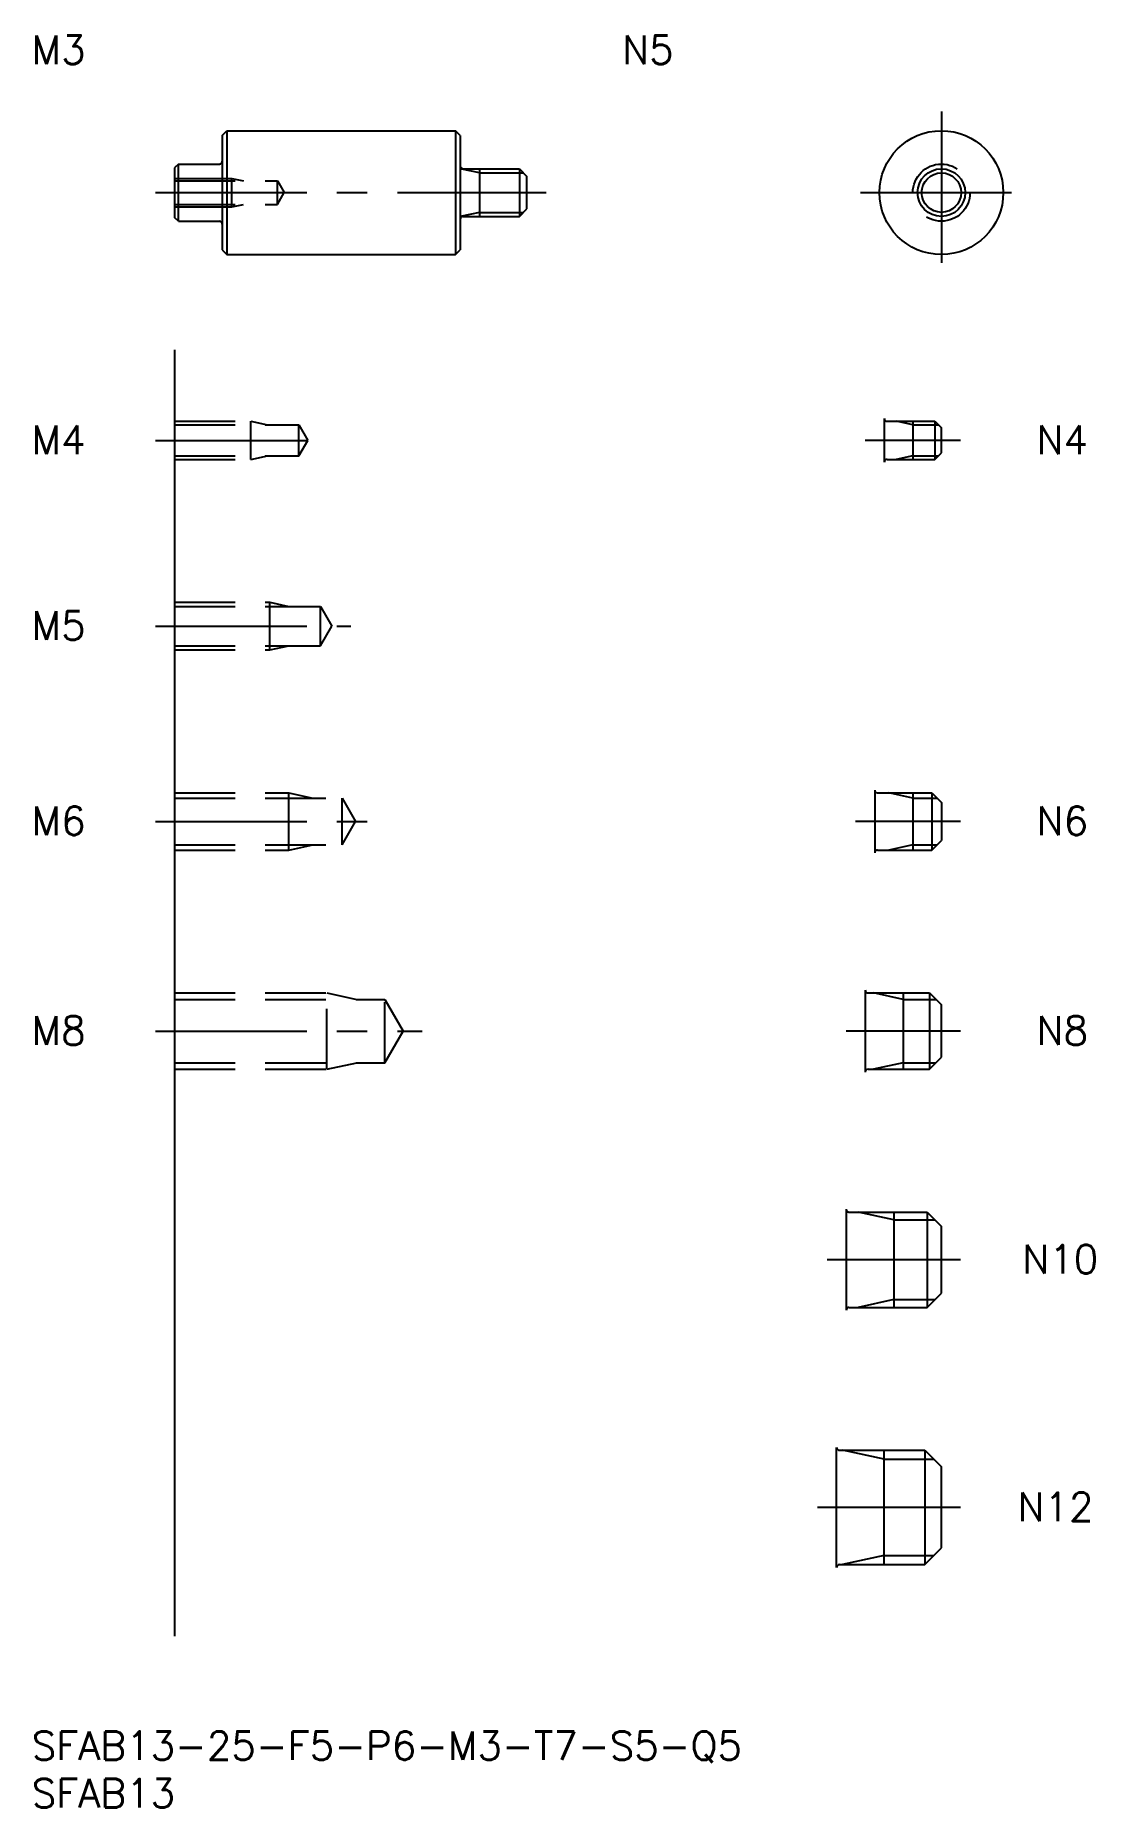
# Model space of a CAD drawing. Extents: x 0 to 112, y -8 to 178.
import ezdxf

# ---------------------------------------------------------------- set-up
doc = ezdxf.new("R2010")
doc.units = 0
doc.header["$LTSCALE"] = 0.5
doc.linetypes.add('CENTER', pattern=[50.8, 31.75, -6.35, 6.35, -6.35])
doc.linetypes.add('DASHED', pattern=[19.05, 12.7, -6.35])
for name, color, linetype in [('MSM_CENTER', 1, 'CENTER'), ('MSM_CONTINUOUS', 7, 'CONTINUOUS'), ('MSM_DASHED', 4, 'DASHED'), ('MSM_NARROW', 5, 'CONTINUOUS'), ('MSM_PART_NUMBER', 7, 'CONTINUOUS')]:
    doc.layers.add(name, color=color, linetype=linetype)
doc.styles.get("Standard").update_dxf_attribs({"font": 'txt.shx', "height": 1, "bigfont": 'bigfont.shx'})

# ---------------------------------------------------------------- blocks, each defined once
blk = doc.blocks.new('*U16')
at = {"layer": 'MSM_PART_NUMBER'}
blk.add_text('SFAB13-25-F5-P6-M3-T7-S5-Q5', height=3, dxfattribs=at).set_placement((0, -3))
blk = doc.blocks.new('*U17')
at = {"layer": 'MSM_PART_NUMBER'}
blk.add_text('SFAB13', height=3, dxfattribs=at).set_placement((0, -8))
blk = doc.blocks.new('*U18')
at = {"layer": 'MSM_PART_NUMBER'}
blk.add_text('M8', height=3, dxfattribs=at).set_placement((0, 72.06))
blk = doc.blocks.new('*U19')
at = {"layer": 'MSM_PART_NUMBER'}
blk.add_text('M6', height=3, dxfattribs=at).set_placement((0, 94.06))
blk = doc.blocks.new('*U20')
at = {"layer": 'MSM_PART_NUMBER'}
blk.add_text('M5', height=3, dxfattribs=at).set_placement((0, 114.56))
blk = doc.blocks.new('*U21')
at = {"layer": 'MSM_PART_NUMBER'}
blk.add_text('M4', height=3, dxfattribs=at).set_placement((0, 134.06))
blk = doc.blocks.new('*U22')
at = {"layer": 'MSM_PART_NUMBER'}
blk.add_text('M3', height=3, dxfattribs=at).set_placement((0, 175))
blk = doc.blocks.new('*U23')
at = {"layer": 'MSM_PART_NUMBER'}
blk.add_text('N5', height=3, rotation=360, dxfattribs=at).set_placement((62, 175))
blk = doc.blocks.new('*U24')
at = {"layer": 'MSM_PART_NUMBER'}
blk.add_text('N12', height=3, dxfattribs=at).set_placement((103.51, 22.06))
blk = doc.blocks.new('*U25')
at = {"layer": 'MSM_PART_NUMBER'}
blk.add_text('N10', height=3, dxfattribs=at).set_placement((104.01, 48.06))
blk = doc.blocks.new('*U26')
at = {"layer": 'MSM_PART_NUMBER'}
blk.add_text('N8', height=3, dxfattribs=at).set_placement((105.51, 72.06))
blk = doc.blocks.new('*U27')
at = {"layer": 'MSM_PART_NUMBER'}
blk.add_text('N6', height=3, dxfattribs=at).set_placement((105.51, 94.06))
blk = doc.blocks.new('*U28')
at = {"layer": 'MSM_PART_NUMBER'}
blk.add_text('N4', height=3, dxfattribs=at).set_placement((105.51, 134.06))

msp = doc.modelspace()

# ---------------------------------------------------------------- linework, layer by layer
at = {"layer": 'MSM_CENTER'}
for p, q in [((95.51, 170), (95.51, 153)), ((13, 161.5), (54, 161.5)), ((87.01, 161.5), (104.01, 161.5)), ((13, 135.5), (31, 135.5)), ((97.51, 135.5), (87.51, 135.5)), ((13, 116), (33.5, 116)), ((13, 95.5), (36, 95.5)), ((97.51, 95.5), (86.51, 95.5)), ((13, 73.5), (41, 73.5)), ((97.51, 73.5), (85.51, 73.5)), ((97.51, 49.5), (83.51, 49.5)), ((97.51, 23.5), (82.51, 23.5))]:
    msp.add_line(p, q, dxfattribs=at)
at = {"layer": 'MSM_CONTINUOUS'}
for p, q in [((20, 167.5), (20.5, 168)), ((20, 167.5), (20, 155.5)), ((20.5, 168), (20.5, 155)), ((20.5, 168), (44.5, 168)), ((44.5, 168), (44.5, 155)), ((45, 167.5), (44.5, 168)), ((45, 167.5), (45, 155.5)), ((15.4, 164.5), (15, 164.1)), ((15, 164.1), (15, 158.9)), ((15.4, 164.5), (19.7, 164.5)), ((15.4, 158.5), (15.4, 164.5)), ((45.3, 164), (51.2, 164)), ((47, 164), (47, 159)), ((51.2, 164), (52, 163.2)), ((51.2, 164), (51.2, 159)), ((52, 159.8), (52, 163.2)), ((15.4, 158.5), (15, 158.9)), ((15.4, 158.5), (19.7, 158.5)), ((45.3, 159), (51.2, 159)), ((51.2, 159), (52, 159.8)), ((20, 155.5), (20.5, 155)), ((20.5, 155), (44.5, 155)), ((44.5, 155), (45, 155.5)), ((15, 145), (15, 10)), ((89.51, 137.8), (89.51, 133.2)), ((89.81, 137.5), (94.81, 137.5)), ((92.51, 137.5), (92.51, 133.5)), ((94.81, 137.5), (95.51, 136.8)), ((94.81, 137.5), (94.81, 133.5)), ((95.51, 134.2), (95.51, 136.8)), ((94.81, 133.5), (95.51, 134.2)), ((89.81, 133.5), (94.81, 133.5)), ((88.51, 98.8), (88.51, 92.2)), ((88.81, 98.5), (94.51, 98.5)), ((92.51, 98.5), (92.51, 92.5)), ((94.51, 98.5), (95.51, 97.5)), ((94.51, 98.5), (94.51, 92.5)), ((95.51, 97.5), (95.51, 93.5)), ((94.51, 92.5), (95.51, 93.5)), ((88.81, 92.5), (94.51, 92.5)), ((87.51, 77.8), (87.51, 69.2)), ((87.81, 77.5), (94.26, 77.5)), ((91.51, 77.5), (91.51, 69.5)), ((94.26, 77.5), (95.51, 76.25)), ((94.26, 77.5), (94.26, 69.5)), ((95.51, 70.75), (95.51, 76.25)), ((94.26, 69.5), (95.51, 70.75)), ((87.81, 69.5), (94.26, 69.5)), ((85.51, 54.8), (85.51, 44.2)), ((85.81, 54.5), (94.01, 54.5)), ((90.51, 54.5), (90.51, 44.5)), ((94.01, 54.5), (95.51, 53)), ((94.01, 54.5), (94.01, 44.5)), ((95.51, 46), (95.51, 53)), ((94.01, 44.5), (95.51, 46)), ((85.81, 44.5), (94.01, 44.5)), ((84.51, 17.2), (84.51, 29.8)), ((84.81, 29.5), (93.76, 29.5)), ((89.51, 17.5), (89.51, 29.5)), ((93.76, 29.5), (95.51, 27.75)), ((93.76, 29.5), (93.76, 17.5)), ((95.51, 19.25), (95.51, 27.75)), ((93.76, 17.5), (95.51, 19.25)), ((84.81, 17.5), (93.76, 17.5))]:
    msp.add_line(p, q, dxfattribs=at)
for radius in [6.5, 2.5]:
    msp.add_circle((95.51, 161.5), radius, dxfattribs=at)
for centre, start, end in [((19.7, 164.8), 270, 0), ((45.3, 164.3), 180, 270), ((19.7, 158.2), 0, 90), ((45.3, 158.7), 90, 180), ((89.81, 137.8), 180, 270), ((89.81, 133.2), 90, 180), ((88.81, 98.8), 180, 270), ((88.81, 92.2), 90, 180), ((87.81, 77.8), 180, 270), ((87.81, 69.2), 90, 180), ((85.81, 54.8), 180, 270), ((85.81, 44.2), 90, 180), ((84.81, 29.8), 180, 270), ((84.81, 17.2), 90, 180)]:
    msp.add_arc(centre, 0.3, start, end, dxfattribs=at)
at = {"layer": 'MSM_DASHED'}
for p, q in [((15, 163), (21, 163)), ((15, 162.73), (25.79, 162.73)), ((21, 163), (22.25, 162.73)), ((21, 160), (21, 163)), ((25.79, 160.27), (25.79, 162.73)), ((25.79, 162.73), (26.5, 161.5)), ((15, 160.27), (25.79, 160.27)), ((15, 160), (21, 160)), ((21, 160), (22.25, 160.27)), ((25.79, 160.27), (26.5, 161.5)), ((15, 137.5), (23, 137.5)), ((15, 137.12), (28.06, 137.12)), ((23, 133.5), (23, 137.5)), ((23, 137.5), (24.75, 137.12)), ((28.06, 133.88), (28.06, 137.12)), ((28.06, 137.12), (29, 135.5)), ((28.06, 133.88), (29, 135.5)), ((15, 133.88), (28.06, 133.88)), ((15, 133.5), (23, 133.5)), ((23, 133.5), (24.75, 133.88)), ((15, 118.5), (25, 118.5)), ((15, 118.07), (30.31, 118.07)), ((25, 113.5), (25, 118.5)), ((25, 118.5), (27, 118.07)), ((30.31, 113.93), (30.31, 118.07)), ((30.31, 118.07), (31.5, 116)), ((30.31, 113.93), (31.5, 116)), ((15, 113.93), (30.31, 113.93)), ((15, 113.5), (25, 113.5)), ((25, 113.5), (27, 113.93)), ((15, 98.5), (27, 98.5)), ((15, 97.96), (32.58, 97.96)), ((27, 92.5), (27, 98.5)), ((27, 98.5), (29.5, 97.96)), ((32.58, 93.04), (32.58, 97.96)), ((32.58, 97.96), (34, 95.5)), ((32.58, 93.04), (34, 95.5)), ((15, 93.04), (32.58, 93.04)), ((27, 92.5), (29.5, 93.04)), ((15, 92.5), (27, 92.5)), ((15, 77.5), (31, 77.5)), ((15, 76.82), (37.08, 76.82)), ((31, 69.5), (31, 77.5)), ((31, 77.5), (34.12, 76.82)), ((37.08, 70.18), (37.08, 76.82)), ((37.08, 76.82), (39, 73.5)), ((37.08, 70.18), (39, 73.5)), ((15, 70.18), (37.08, 70.18)), ((15, 69.5), (31, 69.5)), ((31, 69.5), (34.12, 70.18))]:
    msp.add_line(p, q, dxfattribs=at)
msp.add_circle((95.51, 161.5), 3, dxfattribs=at)
at = {"layer": 'MSM_NARROW'}
for p, q in [((47, 163.57), (45, 164)), ((47, 163.57), (51.63, 163.57)), ((47, 159.43), (45, 159)), ((47, 159.43), (51.63, 159.43)), ((92.51, 137.12), (90.76, 137.5)), ((92.51, 137.12), (95.19, 137.12)), ((92.51, 133.88), (90.76, 133.5)), ((92.51, 133.88), (95.19, 133.88)), ((92.51, 97.96), (90.01, 98.5)), ((92.51, 97.96), (95.05, 97.96)), ((92.51, 93.04), (90.01, 92.5)), ((92.51, 93.04), (95.05, 93.04)), ((91.51, 76.82), (88.38, 77.5)), ((91.51, 76.82), (94.94, 76.82)), ((91.51, 70.18), (88.38, 69.5)), ((91.51, 70.18), (94.94, 70.18)), ((90.51, 53.69), (86.76, 54.5)), ((90.51, 53.69), (94.82, 53.69)), ((90.51, 45.31), (86.76, 44.5)), ((90.51, 45.31), (94.82, 45.31)), ((89.51, 28.55), (85.13, 29.5)), ((89.51, 28.55), (94.71, 28.55)), ((89.51, 18.45), (85.13, 17.5)), ((89.51, 18.45), (94.71, 18.45))]:
    msp.add_line(p, q, dxfattribs=at)
msp.add_circle((95.51, 161.5), 2.07, dxfattribs=at)

# ---------------------------------------------------------------- block references
at = {"layer": 'MSM_CONTINUOUS'}
for name in ['*U22', '*U23', '*U21', '*U28', '*U20', '*U19', '*U27', '*U18', '*U26', '*U25', '*U24', '*U16', '*U17']:
    msp.add_blockref(name, (0, 0), dxfattribs=at)

doc.saveas('drawing.dxf')
